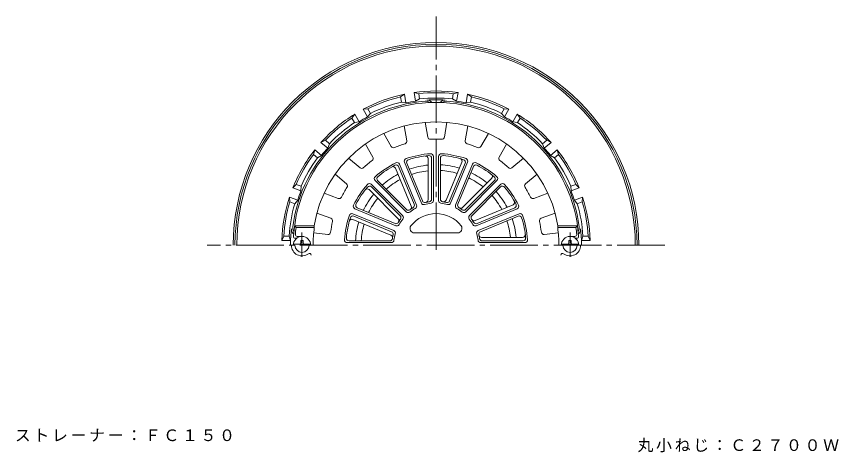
# Model space of a CAD drawing. Units: millimetres, scale not verified. Extents: x -271 to 218, y -348 to 381.
# Drawn here: x -266.7 to 199.5, y 137.4 to 380.7 of the extents above; entities that cross this region are included whole.
import ezdxf

# ---------------------------------------------------------------- set-up
doc = ezdxf.new("R2010")
doc.units = ezdxf.units.MM
doc.header["$LTSCALE"] = 3
doc.linetypes.add('CHAIN2', pattern=[12, 9, -1, 1, -1])
for name, color, linetype, lineweight in [('0-0', 3, 'Continuous', 9), ('0-1', 6, 'Continuous', 5), ('0-5', 7, 'Continuous', 9), ('0-8', 4, 'Continuous', 9)]:
    doc.layers.add(name, color=color, linetype=linetype, lineweight=lineweight)
doc.styles.add('ＭＳ ゴシック', font='')
doc.styles.get('ＭＳ ゴシック').set_extended_font_data('MS Gothic')

msp = doc.modelspace()

# ---------------------------------------------------------------- linework, layer by layer
at = {"layer": '0-0', "linetype": 'CHAIN2'}
for p, q in [((-28.79, 248.321), (-28.79, 380.739)), ((-104.79, 244.462), (-104.79, 258.3)), ((47.21, 244.462), (47.21, 258.3)), ((100.969, 250.98), (-158.549, 250.98))]:
    msp.add_line(p, q, dxfattribs=at)
at = {"layer": '0-0'}
for p, q in [((-46.685, 336.631), (-48.953, 335.097)), ((-46.685, 336.631), (-45.822, 331.734)), ((-41.269, 337.586), (-38.613, 336.92)), ((-41.269, 337.586), (-40.405, 332.689)), ((-38.613, 336.92), (-38.091, 333.96)), ((-18.967, 336.92), (-19.489, 333.96)), ((-16.312, 337.586), (-18.967, 336.92)), ((-16.312, 337.586), (-17.175, 332.689)), ((-10.895, 336.631), (-11.759, 331.734)), ((-10.895, 336.631), (-8.627, 335.097)), ((-48.953, 335.097), (-48.431, 332.137)), ((-48.431, 332.137), (-45.822, 331.734)), ((-40.405, 332.689), (-38.091, 333.96)), ((-19.489, 333.96), (-17.175, 332.689)), ((-11.759, 331.734), (-9.149, 332.137)), ((-8.627, 335.097), (-9.149, 332.137)), ((-70.137, 328.095), (-67.414, 328.378)), ((-70.137, 328.095), (-67.651, 323.788)), ((-67.414, 328.378), (-65.911, 325.775)), ((9.833, 328.378), (8.331, 325.775)), ((12.557, 328.095), (9.833, 328.378)), ((12.557, 328.095), (10.07, 323.788)), ((-74.9, 325.345), (-76.507, 323.128)), ((-76.507, 323.128), (-75.004, 320.525)), ((-74.9, 325.345), (-72.414, 321.038)), ((-67.651, 323.788), (-65.911, 325.775)), ((8.331, 325.775), (10.07, 323.788)), ((17.32, 325.345), (14.834, 321.038)), ((17.32, 325.345), (18.927, 323.128)), ((18.927, 323.128), (17.424, 320.525)), ((-75.004, 320.525), (-72.414, 321.038)), ((14.834, 321.038), (17.424, 320.525)), ((-94.018, 309.303), (-91.556, 310.5)), ((-94.018, 309.303), (-90.209, 306.106)), ((-91.556, 310.5), (-89.254, 308.568)), ((-90.209, 306.106), (-89.254, 308.568)), ((33.976, 310.5), (31.673, 308.568)), ((31.673, 308.568), (32.629, 306.106)), ((36.438, 309.303), (32.629, 306.106)), ((36.438, 309.303), (33.976, 310.5)), ((-97.553, 305.089), (-98.305, 302.457)), ((-97.554, 305.089), (-93.744, 301.893)), ((39.973, 305.09), (36.164, 301.893)), ((39.973, 305.09), (40.725, 302.457)), ((-98.305, 302.457), (-96.003, 300.525)), ((-96.003, 300.525), (-93.744, 301.893)), ((36.164, 301.893), (38.423, 300.525)), ((40.725, 302.457), (38.423, 300.525)), ((-110.032, 283.476), (-108.128, 285.444)), ((-108.128, 285.444), (-105.304, 284.416)), ((-105.359, 281.775), (-105.304, 284.416)), ((50.548, 285.444), (47.723, 284.416)), ((47.723, 284.416), (47.779, 281.775)), ((52.452, 283.476), (50.548, 285.444)), ((-110.032, 283.476), (-105.359, 281.775)), ((52.452, 283.476), (47.779, 281.775)), ((-111.913, 278.308), (-111.719, 275.577)), ((-111.913, 278.308), (-107.24, 276.607)), ((-111.719, 275.577), (-108.895, 274.549)), ((-108.895, 274.549), (-107.24, 276.607)), ((54.333, 278.308), (49.66, 276.607)), ((49.66, 276.607), (51.315, 274.549)), ((54.139, 275.577), (51.315, 274.549)), ((54.333, 278.308), (54.139, 275.577)), ((-116.247, 253.73), (-115.131, 256.23)), ((-116.247, 253.73), (-111.274, 253.73)), ((-115.131, 256.23), (-112.125, 256.23)), ((-111.274, 253.73), (-112.125, 256.23)), ((53.694, 253.73), (54.545, 256.23)), ((58.667, 253.73), (53.694, 253.73)), ((57.55, 256.23), (54.545, 256.23)), ((58.667, 253.73), (57.55, 256.23))]:
    msp.add_line(p, q, dxfattribs=at)
for centre, radius, start, end in [((-28.79, 250.98), 115, 0, 180), ((-28.79, 250.98), 114, 0, 180), ((-28.79, 250.98), 113, 0, 180), ((-28.79, 250.98), 87.5, 101.80103, 118.19897), ((-28.79, 250.98), 87.5, 81.80103, 98.19897), ((-28.79, 250.98), 86.5, 83.47963, 96.52037), ((-28.79, 250.98), 87.5, 61.80103, 78.19897), ((-28.79, 250.98), 81.904, 94.36121, 172.71892), ((-28.79, 250.98), 86.5, 103.47963, 116.52037), ((-28.79, 250.98), 83.5, 103.60481, 116.39519), ((-28.79, 250.98), 82.53, 98.09047, 101.9095), ((-28.79, 250.98), 83.5, 83.60481, 96.39519), ((-34.79, 329.655), 3, 47.91077, 94.36124), ((-28.79, 250.98), 82.518, 90, 93.60509), ((-33.79, 330.34), 3, 32.27878, 93.60515), ((-28.79, 250.98), 82.518, 86.39491, 90), ((-23.79, 330.34), 3, 86.39485, 147.72122), ((-22.79, 329.655), 3, 85.63876, 132.08934), ((-28.79, 250.98), 81.904, 7.28108, 85.63879), ((-28.79, 250.98), 82.53, 78.09047, 81.9095), ((-28.79, 250.98), 83.5, 63.60481, 76.39519), ((-28.79, 250.98), 86.5, 63.47963, 76.52037), ((-28.79, 250.98), 87.5, 121.80103, 138.19897), ((-28.79, 250.98), 86.5, 123.47963, 136.52037), ((-28.79, 250.98), 82.53, 118.09047, 121.9095), ((-28.79, 250.98), 82.53, 58.09047, 61.9095), ((-28.79, 250.98), 87.5, 41.80103, 58.19897), ((-28.79, 250.98), 86.5, 43.47963, 56.52037), ((-28.79, 250.98), 83.5, 123.60481, 136.39519), ((-28.79, 250.98), 83.5, 43.60481, 56.39519), ((-28.79, 250.98), 87.5, 141.80103, 158.19897), ((-28.79, 250.98), 82.53, 138.09047, 141.9095), ((-28.79, 250.98), 82.53, 38.09047, 41.9095), ((-28.79, 250.98), 87.5, 21.80103, 38.19897), ((-28.79, 250.98), 86.5, 143.47963, 156.52037), ((-28.79, 250.98), 83.5, 143.60481, 156.39519), ((-28.79, 250.98), 83.5, 23.60481, 36.39519), ((-28.79, 250.98), 86.5, 23.47963, 36.52037), ((-28.79, 250.98), 45.719, 95.6485, 109.36542), ((-28.79, 250.98), 45.719, 73.14867, 86.86537), ((-28.79, 250.98), 45.719, 118.14857, 131.86536), ((-28.79, 250.98), 42.493, 96.07898, 109.12715), ((-28.79, 250.98), 42.493, 73.5791, 86.62709), ((-28.79, 250.98), 42.493, 51.07907, 64.12711), ((-28.79, 250.98), 45.719, 50.64859, 64.3654), ((-28.79, 250.98), 42.493, 118.57906, 131.62709), ((-28.79, 250.98), 82.53, 158.09047, 161.9095), ((-28.79, 250.98), 45.719, 140.64861, 154.36543), ((-28.79, 250.98), 45.719, 28.14859, 41.86531), ((-28.79, 250.98), 82.53, 18.09047, 21.9095), ((-28.79, 250.98), 87.5, 161.80103, 178.19897), ((-28.79, 250.98), 86.5, 163.47963, 176.52037), ((-28.79, 250.98), 42.493, 141.07907, 154.12714), ((-28.79, 250.98), 42.493, 28.57906, 41.62703), ((-28.79, 250.98), 86.5, 3.47963, 16.52037), ((-28.79, 250.98), 87.5, 1.80103, 18.19897), ((-28.79, 250.98), 83.5, 163.60481, 176.39519), ((-28.79, 250.98), 83.5, 3.60481, 16.39519), ((-28.79, 250.98), 45.719, 5.64853, 19.36537), ((-107.058, 260.98), 3, 172.71873, 219.16872), ((-28.79, 250.98), 45.719, 163.14864, 176.86545), ((-28.79, 250.98), 42.493, 163.5791, 176.62717), ((-28.79, 250.98), 42.493, 6.07901, 19.12709), ((49.477, 260.98), 3, 320.82889, 7.28127), ((-28.79, 250.98), 82.518, 173.50124, 180.00003), ((-107.797, 259.98), 3, 173.50134, 234.82607), ((50.217, 259.98), 3, 305.17207, 6.49866), ((-28.79, 250.98), 82.518, 359.99997, 6.49876), ((-28.79, 250.98), 82.53, 178.09052, 179.99994), ((-28.79, 250.98), 82.53, 0, 1.90965), ((-28.79, 250.98), 82.53, 0.00006, 1.90948), ((-104.79, 250.98), 6, 180, 307.04521), ((-104.79, 250.98), 4, 180, 0), ((47.21, 250.98), 4, 180, 0), ((47.21, 250.98), 6, 232.95479, 0), ((-100.573, 245.393), 1, 4.45068, 127.04535), ((42.993, 245.393), 1, 52.95465, 175.54932)]:
    msp.add_arc(centre, radius, start, end, dxfattribs=at)
at = {"layer": '0-1'}
for p, q in [((-45.336, 310.262), (-46.81, 318.621)), ((-33.518, 312.346), (-34.992, 320.705)), ((-24.062, 312.346), (-22.588, 320.705)), ((-12.245, 310.262), (-10.771, 318.621)), ((-54.221, 307.028), (-58.465, 314.379)), ((-3.359, 307.028), (0.885, 314.379)), ((-64.614, 301.028), (-68.858, 308.379)), ((7.033, 301.028), (11.277, 308.379)), ((-71.857, 294.95), (-78.359, 300.406)), ((-33.29, 276.792), (-33.29, 300.115)), ((-31.29, 277.176), (-31.29, 300.318)), ((-30.29, 276.303), (-30.29, 301.391)), ((-27.29, 301.391), (-27.29, 276.303)), ((-26.29, 300.318), (-26.29, 277.176)), ((14.277, 294.95), (20.779, 300.406)), ((-42.825, 273.105), (-51.751, 294.653)), ((-41.125, 274.226), (-49.981, 295.606)), ((-39.867, 273.801), (-49.467, 296.98)), ((-46.696, 298.128), (-37.095, 274.949)), ((-45.361, 297.519), (-36.505, 276.139)), ((-23.07, 276.549), (-14.145, 298.097)), ((-21.075, 276.139), (-12.219, 297.519)), ((-20.485, 274.949), (-10.885, 298.128)), ((-8.113, 296.98), (-17.714, 273.801)), ((-7.6, 295.606), (-16.456, 274.226)), ((-79.571, 285.758), (-86.073, 291.213)), ((21.99, 285.758), (28.492, 291.213)), ((-47.757, 267.825), (-65.497, 285.565)), ((-63.375, 287.687), (-45.635, 269.947)), ((-61.91, 287.635), (-45.546, 271.271)), ((-13.721, 272.414), (2.772, 288.906)), ((-12.034, 271.271), (4.329, 287.635)), ((-11.945, 269.947), (5.795, 287.687)), ((7.916, 285.565), (-9.824, 267.825)), ((-84.299, 277.569), (-92.274, 280.471)), ((-50.224, 266.05), (-66.716, 282.542)), ((-49.082, 267.736), (-65.445, 284.1)), ((7.865, 284.1), (-8.499, 267.736)), ((26.718, 277.569), (34.694, 280.471)), ((-74.79, 271.657), (-51.611, 262.056)), ((-73.416, 272.171), (-52.036, 263.315)), ((-6.665, 265.015), (14.882, 273.941)), ((-5.969, 262.056), (17.209, 271.657)), ((-5.545, 263.315), (15.836, 272.171)), ((-88.403, 266.292), (-96.379, 269.195)), ((-52.76, 259.285), (-75.938, 268.886)), ((-53.949, 258.695), (-75.329, 267.551)), ((18.357, 268.886), (-4.821, 259.285)), ((17.749, 267.551), (-3.631, 258.695)), ((30.823, 266.292), (38.798, 269.195)), ((-108.163, 260.98), (-109.04, 261.98)), ((-97.921, 261.98), (-109.04, 261.98)), ((-97.921, 261.98), (-97.798, 260.98)), ((-54.359, 256.7), (-75.907, 265.626)), ((40.34, 261.98), (40.218, 260.98)), ((40.34, 261.98), (51.459, 261.98)), ((50.582, 260.98), (51.459, 261.98)), ((-97.798, 260.98), (-108.163, 260.98)), ((-98.167, 257.98), (-90.184, 257.137)), ((-41.038, 257.98), (-16.543, 257.98)), ((40.586, 257.98), (32.604, 257.137)), ((40.218, 260.98), (50.582, 260.98)), ((-107.79, 254.98), (-108.634, 254.98)), ((-104.79, 255.98), (-107.562, 255.98)), ((-79.201, 252.48), (-54.113, 252.48)), ((-78.128, 253.48), (-54.987, 253.48)), ((-3.467, 252.48), (21.621, 252.48)), ((-2.978, 255.48), (20.345, 255.48)), ((-2.594, 253.48), (20.548, 253.48)), ((47.21, 255.98), (49.982, 255.98)), ((50.21, 254.98), (51.053, 254.98))]:
    msp.add_line(p, q, dxfattribs=at)
for centre, radius, start, end in [((-28.79, 250.98), 81, 3.58331, 176.41669), ((-28.79, 250.98), 70, 9.04108, 170.95892), ((-28.79, 250.98), 60.212, 106.98051, 113.01949), ((-46.813, 310.002), 1.5, 286.98053, 9.99989), ((-32.041, 312.607), 1.5, 190.00038, 273.01938), ((-28.79, 250.98), 60.212, 86.98051, 93.01949), ((-25.54, 312.607), 1.5, 266.98053, 349.99989), ((-10.767, 310.002), 1.5, 170.00038, 253.01938), ((-28.79, 250.98), 60.212, 66.98051, 73.01949), ((-52.922, 307.778), 1.5, 210.00038, 293.01938), ((-4.658, 307.778), 1.5, 246.98053, 329.99989), ((-28.79, 250.98), 60.212, 126.98051, 133.01949), ((-65.913, 300.278), 1.5, 306.98053, 29.99989), ((-45.31, 298.702), 1.5, 109.09409, 202.5), ((-28.79, 250.98), 52, 93.40576, 109.09427), ((-43.976, 298.093), 1.5, 107.86469, 202.5), ((-28.79, 250.98), 51, 94.63506, 107.86494), ((-34.79, 300.115), 1.5, 359.99988, 96.96201), ((-32.79, 300.318), 1.5, 359.99988, 94.63489), ((-31.79, 301.391), 1.5, 359.99933, 93.40646), ((-25.79, 301.391), 1.5, 86.59409, 180), ((-24.79, 300.318), 1.5, 85.36469, 180), ((-28.79, 250.98), 52, 70.90576, 86.59427), ((-28.79, 250.98), 51, 72.13506, 85.36494), ((-15.53, 298.671), 1.5, 337.49988, 74.46201), ((-13.605, 298.093), 1.5, 337.49988, 72.13489), ((-12.27, 298.702), 1.5, 337.49933, 70.90646), ((8.332, 300.278), 1.5, 150.00038, 233.01938), ((-28.79, 250.98), 60.212, 46.98051, 53.01949), ((-70.893, 296.099), 1.5, 230.00038, 313.01938), ((-28.79, 250.98), 52, 115.90576, 131.59427), ((-28.79, 250.98), 51, 117.13506, 130.36494), ((-53.137, 294.079), 1.5, 22.49988, 119.46201), ((-51.367, 295.032), 1.5, 22.49988, 117.13489), ((-50.853, 296.406), 1.5, 22.49933, 115.90646), ((-6.727, 296.406), 1.5, 64.09409, 157.5), ((-6.214, 295.032), 1.5, 62.86469, 157.5), ((-28.79, 250.98), 52, 48.40576, 64.09427), ((-28.79, 250.98), 51, 49.63506, 62.86494), ((13.313, 296.099), 1.5, 226.98053, 309.99989), ((-62.315, 288.747), 1.5, 131.59409, 225), ((-60.849, 288.696), 1.5, 130.36469, 225), ((1.711, 289.966), 1.5, 314.99988, 51.96201), ((3.269, 288.696), 1.5, 314.99988, 49.63489), ((4.734, 288.747), 1.5, 314.99933, 48.40646), ((-80.535, 284.609), 1.5, 326.98053, 49.99989), ((-28.79, 250.98), 52, 138.40576, 154.09427), ((-66.557, 284.505), 1.5, 44.99933, 138.40646), ((-66.506, 283.039), 1.5, 44.99988, 139.63489), ((8.926, 283.039), 1.5, 40.36469, 135), ((8.977, 284.505), 1.5, 41.59409, 135), ((-28.79, 250.98), 52, 25.90576, 41.59427), ((22.955, 284.609), 1.5, 130.00038, 213.01938), ((-28.79, 250.98), 60.212, 146.98051, 153.01949), ((-28.79, 250.98), 51, 139.63506, 152.86494), ((-67.777, 281.481), 1.5, 44.99988, 141.96201), ((-28.79, 250.98), 51, 27.13506, 40.36494), ((-28.79, 250.98), 60.212, 26.98051, 33.01949), ((-83.786, 278.978), 1.5, 250.00038, 333.01938), ((-35.12, 276.713), 1.5, 202.5, 283.81873), ((-28.79, 250.98), 25, 98.68166, 103.81833), ((-34.79, 276.792), 1.5, 283.08662, 359.99933), ((-32.79, 277.176), 1.5, 278.68108, 359.99933), ((-31.79, 276.303), 1.5, 276.75597, 359.99933), ((-25.79, 276.303), 1.5, 180, 263.24321), ((-24.79, 277.176), 1.5, 180, 261.31873), ((-28.79, 250.98), 25, 76.18166, 81.31833), ((-24.456, 277.123), 1.5, 260.58662, 337.49933), ((-22.461, 276.713), 1.5, 256.18108, 337.49933), ((14.309, 275.326), 1.5, 292.49988, 29.46201), ((26.205, 278.978), 1.5, 206.98053, 289.99989), ((-74.216, 273.043), 1.5, 154.09409, 247.5), ((-72.842, 273.557), 1.5, 152.86469, 247.5), ((-44.485, 272.332), 1.5, 225, 306.31873), ((-28.79, 250.98), 24, 119.25638, 128.24368), ((-28.79, 250.98), 25, 121.18166, 126.31833), ((-44.211, 272.531), 1.5, 305.58662, 22.49933), ((-42.511, 273.652), 1.5, 301.18108, 22.49933), ((-41.252, 273.227), 1.5, 299.25597, 22.49933), ((-35.709, 275.523), 1.5, 202.5, 285.74321), ((-28.79, 250.98), 24, 96.75638, 105.74368), ((-28.79, 250.98), 24, 74.25638, 83.24368), ((-21.871, 275.523), 1.5, 254.25597, 337.49933), ((-16.328, 273.227), 1.5, 157.5, 240.74321), ((-28.79, 250.98), 24, 51.75638, 60.74368), ((-15.07, 273.652), 1.5, 157.5, 238.81873), ((-28.79, 250.98), 25, 53.68166, 58.81833), ((-14.781, 273.474), 1.5, 238.08662, 314.99933), ((-13.095, 272.332), 1.5, 233.68108, 314.99933), ((15.262, 273.557), 1.5, 292.49988, 27.13489), ((16.635, 273.043), 1.5, 292.49933, 25.90646), ((-88.916, 264.883), 1.5, 346.98064, 69.99963), ((-28.79, 250.98), 52, 160.90576, 176.59427), ((-28.79, 250.98), 51, 162.13506, 175.36494), ((-76.512, 267.5), 1.5, 67.49933, 160.90646), ((-75.903, 266.165), 1.5, 67.49988, 162.13489), ((-51.285, 264.989), 1.5, 328.08662, 44.99933), ((-28.79, 250.98), 25, 143.68166, 148.81833), ((-28.79, 250.98), 24, 141.75638, 150.74368), ((-50.142, 266.675), 1.5, 323.68108, 44.99933), ((-48.817, 266.765), 1.5, 321.75597, 44.99933), ((-44.575, 271.007), 1.5, 225, 308.24321), ((-28.79, 250.98), 18, 37.79968, 142.20032), ((-13.005, 271.007), 1.5, 231.75597, 314.99933), ((-8.763, 266.765), 1.5, 135, 218.24321), ((-28.79, 250.98), 24, 29.25638, 38.24368), ((-7.438, 266.675), 1.5, 135, 216.31873), ((-28.79, 250.98), 25, 31.18166, 36.31833), ((18.323, 266.165), 1.5, 17.86469, 112.5), ((18.931, 267.5), 1.5, 19.09409, 112.5), ((-28.79, 250.98), 51, 4.63506, 17.86494), ((-28.79, 250.98), 52, 3.40576, 19.09427), ((31.336, 264.883), 1.5, 110.00038, 193.01938), ((-28.79, 250.98), 60.212, 166.98051, 172.8808), ((-76.481, 264.24), 1.5, 67.49988, 164.46201), ((-51.462, 264.701), 1.5, 247.5, 328.81873), ((-51.038, 263.442), 1.5, 247.5, 330.74321), ((-41.038, 260.48), 2.5, 142.20015, 270), ((-16.543, 260.48), 2.5, 270, 37.79985), ((-7.239, 266.401), 1.5, 215.58662, 292.49933), ((-6.543, 263.442), 1.5, 209.25597, 292.49933), ((-6.119, 264.701), 1.5, 211.18108, 292.49933), ((-28.79, 250.98), 60.212, 7.1192, 13.01949), ((-107.562, 256.98), 1, 175.64381, 270), ((-28.79, 250.98), 80, 172.81923, 175.64424), ((-28.79, 250.98), 69.729, 171.75458, 180), ((-90.027, 258.628), 1.5, 263.96832, 352.88112), ((-54.933, 255.315), 1.5, 350.58662, 67.49933), ((-54.523, 257.309), 1.5, 346.18108, 67.49933), ((-28.79, 250.98), 25, 166.18166, 171.31833), ((-53.334, 257.899), 1.5, 344.25597, 67.49933), ((-28.79, 250.98), 24, 164.25638, 173.24368), ((-4.247, 257.899), 1.5, 112.5, 195.74321), ((-28.79, 250.98), 24, 6.75638, 15.74368), ((-3.057, 257.309), 1.5, 112.5, 193.81873), ((-28.79, 250.98), 25, 8.68166, 13.81833), ((-2.978, 256.98), 1.5, 193.08662, 269.99933), ((20.345, 256.98), 1.5, 269.99988, 6.96201), ((32.446, 258.628), 1.5, 187.11888, 276.03168), ((-28.79, 250.98), 69.729, 0, 8.24542), ((49.982, 256.98), 1, 270, 4.35619), ((-28.79, 250.98), 80, 4.35576, 7.18077), ((-108.634, 255.98), 1, 176.41653, 270), ((-79.201, 253.98), 1.5, 176.59409, 270), ((-78.128, 254.98), 1.5, 175.36469, 270), ((-54.987, 254.98), 1.5, 270, 351.31873), ((-54.113, 253.98), 1.5, 270, 353.24321), ((-3.467, 253.98), 1.5, 186.75597, 269.99933), ((-2.594, 254.98), 1.5, 188.68108, 269.99933), ((20.548, 254.98), 1.5, 269.99988, 4.63489), ((21.621, 253.98), 1.5, 269.99933, 3.40646), ((51.053, 255.98), 1, 270, 3.58347)]:
    msp.add_arc(centre, radius, start, end, dxfattribs=at)
at = {"layer": '0-8'}
for p, q in [((-105.39, 252.58), (-105.39, 253.73)), ((-104.19, 253.73), (-105.39, 253.73)), ((-104.19, 252.58), (-104.19, 253.73)), ((46.61, 253.73), (47.81, 253.73)), ((46.61, 252.58), (46.61, 253.73)), ((47.81, 252.58), (47.81, 253.73)), ((-109.754, 251.58), (-99.826, 251.58)), ((52.174, 251.58), (42.246, 251.58))]:
    msp.add_line(p, q, dxfattribs=at)
for centre, radius, start, end in [((-104.79, 250.98), 5, 0, 180), ((-106.39, 252.58), 1, 270, 0), ((-103.19, 252.58), 1, 180, 270), ((47.21, 250.98), 5, 0, 180), ((45.61, 252.58), 1, 270, 0), ((48.81, 252.58), 1, 180, 270)]:
    msp.add_arc(centre, radius, start, end, dxfattribs=at)

# ---------------------------------------------------------------- texts
at = {"layer": '0-5', "char_height": 6.598, "attachment_point": 7, "style": 'ＭＳ ゴシック'}
for s, insert in [('\\T1.17;ストレーナー：ＦＣ１５０', (-267.632, 139.62)), ('\\T1.17;丸小ねじ：Ｃ２７００Ｗ', (85.481, 133.621))]:
    msp.add_mtext(s, dxfattribs=dict(at, insert=insert))

doc.saveas('drawing.dxf')
